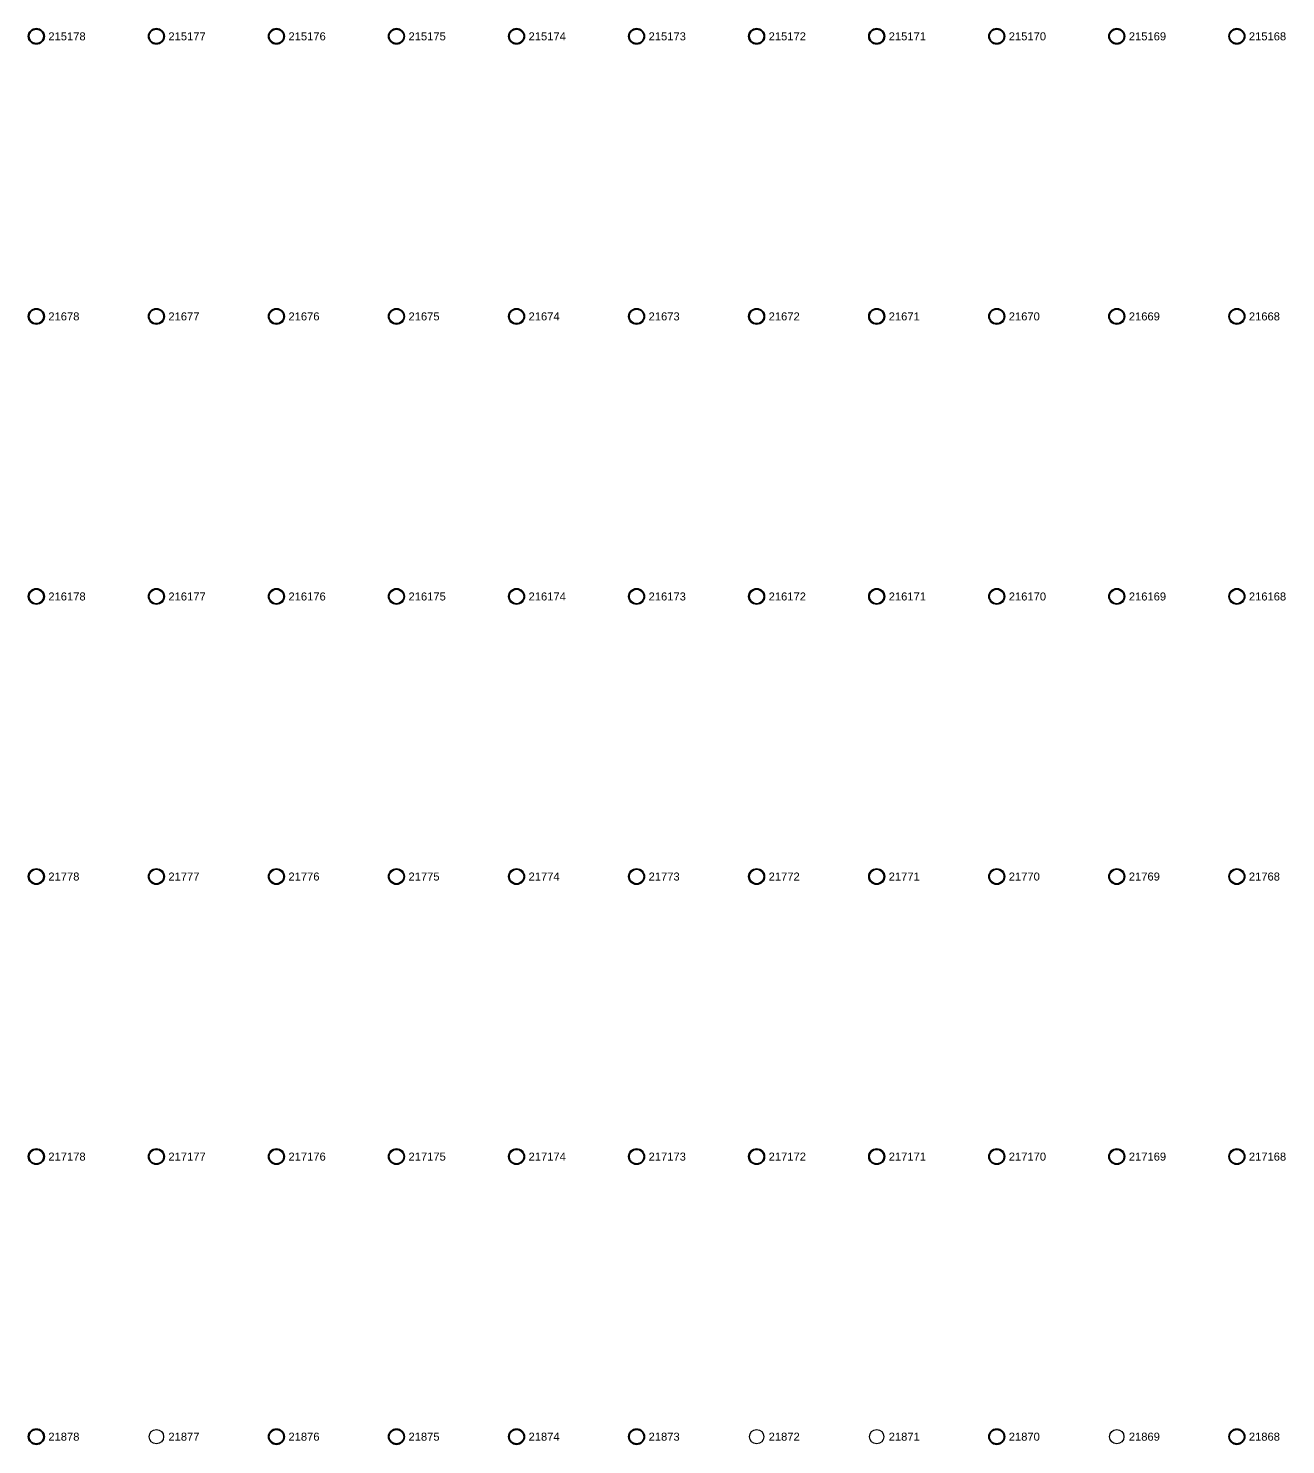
# Model space of a CAD drawing. Extents: x -5 to 376, y -217 to 241.
# Drawn here: x 49.56 to 89.46, y -94.93 to -49.97 of the extents above; entities that cross this region are included whole.
import ezdxf

# ---------------------------------------------------------------- set-up
doc = ezdxf.new("R2010")
doc.units = 0
for name, color, linetype in [('FIXTURE_INTERFACE_PIN', 4, 'CONTINUOUS'), ('TESTER_INTERFACE_PIN', 144, 'CONTINUOUS'), ('TESTER_INTERFACE_PIN_LABEL', 144, 'CONTINUOUS')]:
    doc.layers.add(name, color=color, linetype=linetype)
doc.styles.get("Standard").update_dxf_attribs({"font": 'arial.ttf'})

msp = doc.modelspace()

# ---------------------------------------------------------------- linework, layer by layer
at = {"layer": 'FIXTURE_INTERFACE_PIN'}
for centre in [(49.81194, -50.2285), (53.62194, -50.2285), (57.43194, -50.2285), (61.24194, -50.2285), (65.05194, -50.2285), (68.86194, -50.2285), (72.67194, -50.2285), (76.48194, -50.2285), (80.29194, -50.2285), (84.10194, -50.2285), (87.91194, -50.2285), (49.81194, -59.1185), (53.62194, -59.1185), (57.43194, -59.1185), (61.24194, -59.1185), (65.05194, -59.1185), (68.86194, -59.1185), (72.67194, -59.1185), (76.48194, -59.1185), (80.29194, -59.1185), (84.10194, -59.1185), (87.91194, -59.1185), (49.81194, -68.0085), (53.62194, -68.0085), (57.43194, -68.0085), (61.24194, -68.0085), (65.05194, -68.0085), (68.86194, -68.0085), (72.67194, -68.0085), (76.48194, -68.0085), (80.29194, -68.0085), (84.10194, -68.0085), (87.91194, -68.0085), (49.81194, -76.8985), (53.62194, -76.8985), (57.43194, -76.8985), (61.24194, -76.8985), (65.05194, -76.8985), (68.86194, -76.8985), (72.67194, -76.8985), (76.48194, -76.8985), (80.29194, -76.8985), (84.10194, -76.8985), (87.91194, -76.8985), (49.81194, -85.7885), (53.62194, -85.7885), (57.43194, -85.7885), (61.24194, -85.7885), (65.05194, -85.7885), (68.86194, -85.7885), (72.67194, -85.7885), (76.48194, -85.7885), (80.29194, -85.7885), (84.10194, -85.7885), (87.91194, -85.7885), (49.81194, -94.6785), (57.43194, -94.6785), (61.24194, -94.6785), (65.05194, -94.6785), (68.86194, -94.6785), (80.29194, -94.6785), (87.91194, -94.6785)]:
    msp.add_circle(centre, 0.254, dxfattribs=at)
at = {"layer": 'TESTER_INTERFACE_PIN'}
for centre in [(49.81194, -50.2285), (53.62194, -50.2285), (57.43194, -50.2285), (61.24194, -50.2285), (65.05194, -50.2285), (68.86194, -50.2285), (72.67194, -50.2285), (76.48194, -50.2285), (80.29194, -50.2285), (84.10194, -50.2285), (87.91194, -50.2285), (49.81194, -59.1185), (53.62194, -59.1185), (57.43194, -59.1185), (61.24194, -59.1185), (65.05194, -59.1185), (68.86194, -59.1185), (72.67194, -59.1185), (76.48194, -59.1185), (80.29194, -59.1185), (84.10194, -59.1185), (87.91194, -59.1185), (49.81194, -68.0085), (53.62194, -68.0085), (57.43194, -68.0085), (61.24194, -68.0085), (65.05194, -68.0085), (68.86194, -68.0085), (72.67194, -68.0085), (76.48194, -68.0085), (80.29194, -68.0085), (84.10194, -68.0085), (87.91194, -68.0085), (49.81194, -76.8985), (53.62194, -76.8985), (57.43194, -76.8985), (61.24194, -76.8985), (65.05194, -76.8985), (68.86194, -76.8985), (72.67194, -76.8985), (76.48194, -76.8985), (80.29194, -76.8985), (84.10194, -76.8985), (87.91194, -76.8985), (49.81194, -85.7885), (53.62194, -85.7885), (57.43194, -85.7885), (61.24194, -85.7885), (65.05194, -85.7885), (68.86194, -85.7885), (72.67194, -85.7885), (76.48194, -85.7885), (80.29194, -85.7885), (84.10194, -85.7885), (87.91194, -85.7885), (49.81194, -94.6785), (53.62194, -94.6785), (57.43194, -94.6785), (61.24194, -94.6785), (65.05194, -94.6785), (68.86194, -94.6785), (72.67194, -94.6785), (76.48194, -94.6785), (80.29194, -94.6785), (84.10194, -94.6785), (87.91194, -94.6785)]:
    msp.add_circle(centre, 0.2286, dxfattribs=at)

# ---------------------------------------------------------------- texts
at = {"layer": 'TESTER_INTERFACE_PIN_LABEL'}
for s, p in [('215178', (50.19294, -50.3555)), ('215177', (54.00294, -50.3555)), ('215176', (57.81294, -50.3555)), ('215175', (61.62294, -50.3555)), ('215174', (65.43294, -50.3555)), ('215173', (69.24294, -50.3555)), ('215172', (73.05294, -50.3555)), ('215171', (76.86294, -50.3555)), ('215170', (80.67294, -50.3555)), ('215169', (84.48294, -50.3555)), ('215168', (88.29294, -50.3555)), ('21678', (50.19294, -59.2455)), ('21677', (54.00294, -59.2455)), ('21676', (57.81294, -59.2455)), ('21675', (61.62294, -59.2455)), ('21674', (65.43294, -59.2455)), ('21673', (69.24294, -59.2455)), ('21672', (73.05294, -59.2455)), ('21671', (76.86294, -59.2455)), ('21670', (80.67294, -59.2455)), ('21669', (84.48294, -59.2455)), ('21668', (88.29294, -59.2455)), ('216178', (50.19294, -68.1355)), ('216177', (54.00294, -68.1355)), ('216176', (57.81294, -68.1355)), ('216175', (61.62294, -68.1355)), ('216174', (65.43294, -68.1355)), ('216173', (69.24294, -68.1355)), ('216172', (73.05294, -68.1355)), ('216171', (76.86294, -68.1355)), ('216170', (80.67294, -68.1355)), ('216169', (84.48294, -68.1355)), ('216168', (88.29294, -68.1355)), ('21778', (50.19294, -77.0255)), ('21777', (54.00294, -77.0255)), ('21776', (57.81294, -77.0255)), ('21775', (61.62294, -77.0255)), ('21774', (65.43294, -77.0255)), ('21773', (69.24294, -77.0255)), ('21772', (73.05294, -77.0255)), ('21771', (76.86294, -77.0255)), ('21770', (80.67294, -77.0255)), ('21769', (84.48294, -77.0255)), ('21768', (88.29294, -77.0255)), ('217178', (50.19294, -85.9155)), ('217177', (54.00294, -85.9155)), ('217176', (57.81294, -85.9155)), ('217175', (61.62294, -85.9155)), ('217174', (65.43294, -85.9155)), ('217173', (69.24294, -85.9155)), ('217172', (73.05294, -85.9155)), ('217171', (76.86294, -85.9155)), ('217170', (80.67294, -85.9155)), ('217169', (84.48294, -85.9155)), ('217168', (88.29294, -85.9155)), ('21878', (50.19294, -94.8055)), ('21877', (54.00294, -94.8055)), ('21876', (57.81294, -94.8055)), ('21875', (61.62294, -94.8055)), ('21874', (65.43294, -94.8055)), ('21873', (69.24294, -94.8055)), ('21872', (73.05294, -94.8055)), ('21871', (76.86294, -94.8055)), ('21870', (80.67294, -94.8055)), ('21869', (84.48294, -94.8055)), ('21868', (88.29294, -94.8055))]:
    msp.add_text(s, height=0.254, dxfattribs=at).set_placement(p)

doc.saveas('drawing.dxf')
